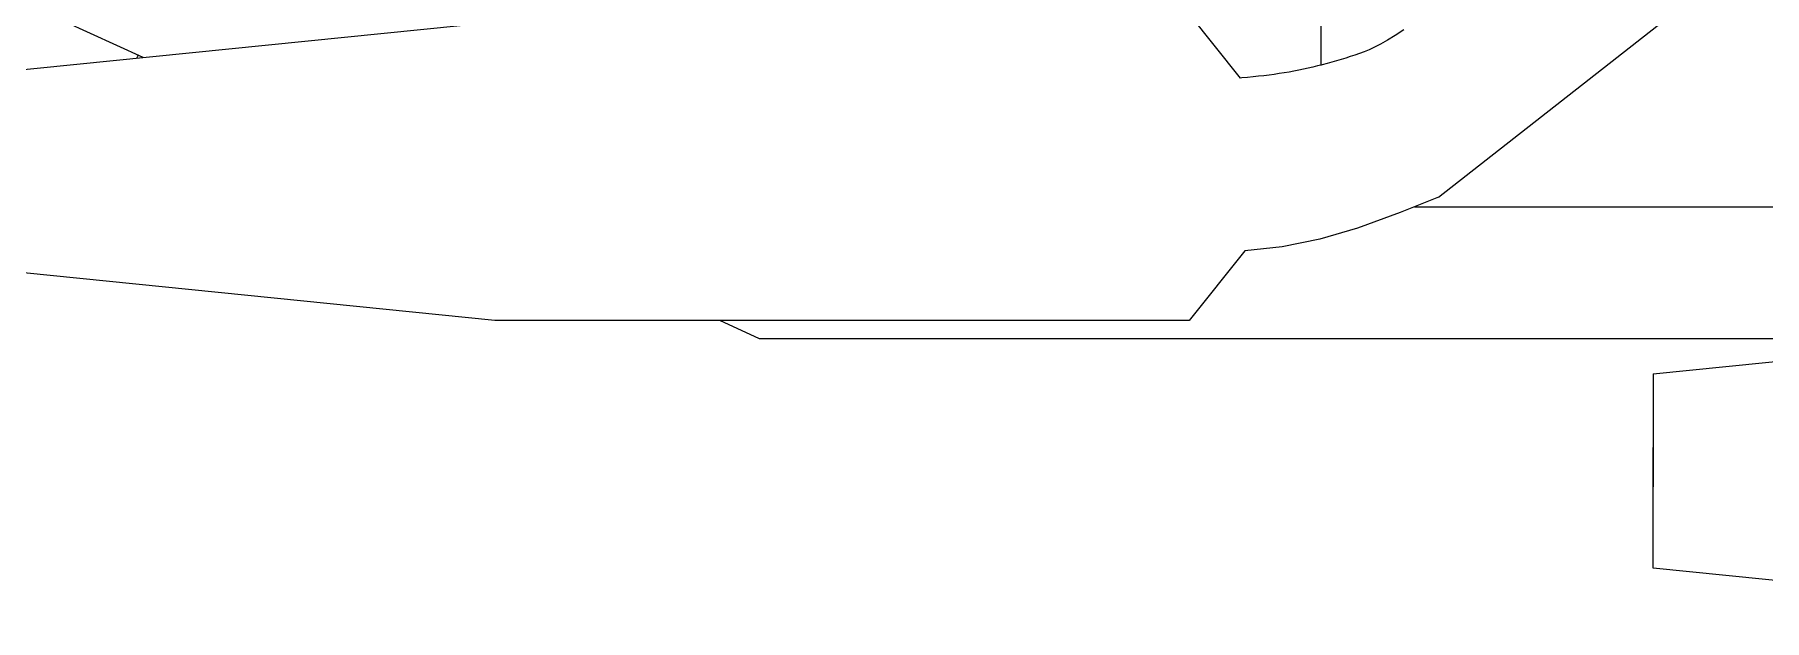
# Model space of a CAD drawing. Extents: x 0.9 to 11.8, y 2 to 8.4.
# Drawn here: x 3.953 to 5.521, y 2.288 to 2.82 of the extents above; entities that cross this region are included whole.
import ezdxf

# ---------------------------------------------------------------- set-up
doc = ezdxf.new("R2010")
doc.units = 0

msp = doc.modelspace()

# ---------------------------------------------------------------- linework, layer by layer
at = {"layer": 'lines & arcs', "color": 5, "linetype": 'CONTINUOUS'}
for p, q in [((4.050997, 2.799443), (2.932369, 3.310603)), ((3.901705, 2.784355), (4.443206, 2.83908)), ((5.045905, 2.780842), (4.999584, 2.83908)), ((5.119157, 2.792148), (5.119157, 2.830852)), ((5.194219, 2.824658), (5.186239, 2.819387)), ((5.225526, 2.672606), (5.430592, 2.833436)), ((5.167605, 2.808729), (5.162681, 2.806455)), ((5.173077, 2.811554), (5.167605, 2.808729)), ((5.17924, 2.815062), (5.173077, 2.811554)), ((5.186239, 2.819387), (5.17924, 2.815062)), ((5.120193, 2.792827), (5.115929, 2.791738)), ((5.124454, 2.793965), (5.120193, 2.792827)), ((5.128709, 2.795149), (5.124454, 2.793965)), ((5.132954, 2.796374), (5.128709, 2.795149)), ((5.137183, 2.797639), (5.132954, 2.796374)), ((5.141394, 2.798938), (5.137183, 2.797639)), ((5.145581, 2.80027), (5.141394, 2.798938)), ((5.14974, 2.80163), (5.145581, 2.80027)), ((5.153893, 2.803038), (5.14974, 2.80163)), ((5.158158, 2.804602), (5.153893, 2.803038)), ((5.162681, 2.806455), (5.158158, 2.804602)), ((5.047361, 2.780955), (5.045905, 2.780842)), ((5.052503, 2.781395), (5.047361, 2.780955)), ((5.057525, 2.78187), (5.052503, 2.781395)), ((5.062437, 2.78238), (5.057525, 2.78187)), ((5.067248, 2.782926), (5.062437, 2.78238)), ((5.071965, 2.783511), (5.067248, 2.782926)), ((5.076599, 2.784135), (5.071965, 2.783511)), ((5.081156, 2.7848), (5.076599, 2.784135)), ((5.085646, 2.785506), (5.081156, 2.7848)), ((5.090078, 2.786256), (5.085646, 2.785506)), ((5.094461, 2.787051), (5.090078, 2.786256)), ((5.098802, 2.787891), (5.094461, 2.787051)), ((5.103111, 2.788779), (5.098802, 2.787891)), ((5.107396, 2.789715), (5.103111, 2.788779)), ((5.111666, 2.790701), (5.107396, 2.789715)), ((5.115929, 2.791738), (5.111666, 2.790701)), ((5.225526, 2.672606), (5.190804, 2.658851)), ((5.190804, 2.658851), (5.152059, 2.644638)), ((5.203821, 2.664008), (6.973899, 2.664008)), ((5.152059, 2.644638), (5.117884, 2.634454)), ((5.050016, 2.623971), (4.999584, 2.560565)), ((5.083849, 2.627627), (5.050016, 2.623971)), ((5.117884, 2.634454), (5.083849, 2.627627)), ((4.36994, 2.560565), (3.901705, 2.608137)), ((4.999584, 2.560565), (4.36994, 2.560565)), ((4.609992, 2.544008), (4.573759, 2.560565)), ((5.420228, 2.512203), (5.961729, 2.566929)), ((5.734925, 2.544008), (4.609992, 2.544008)), ((5.420228, 2.512203), (5.420228, 2.409818)), ((5.420228, 2.335985), (5.420228, 2.445525)), ((5.888463, 2.288414), (5.420228, 2.335985))]:
    msp.add_line(p, q, dxfattribs=at)
msp.add_arc((2.683557, 3.560165), 1.56, 330.789472, 330.898336, dxfattribs=at)

doc.saveas('drawing.dxf')
